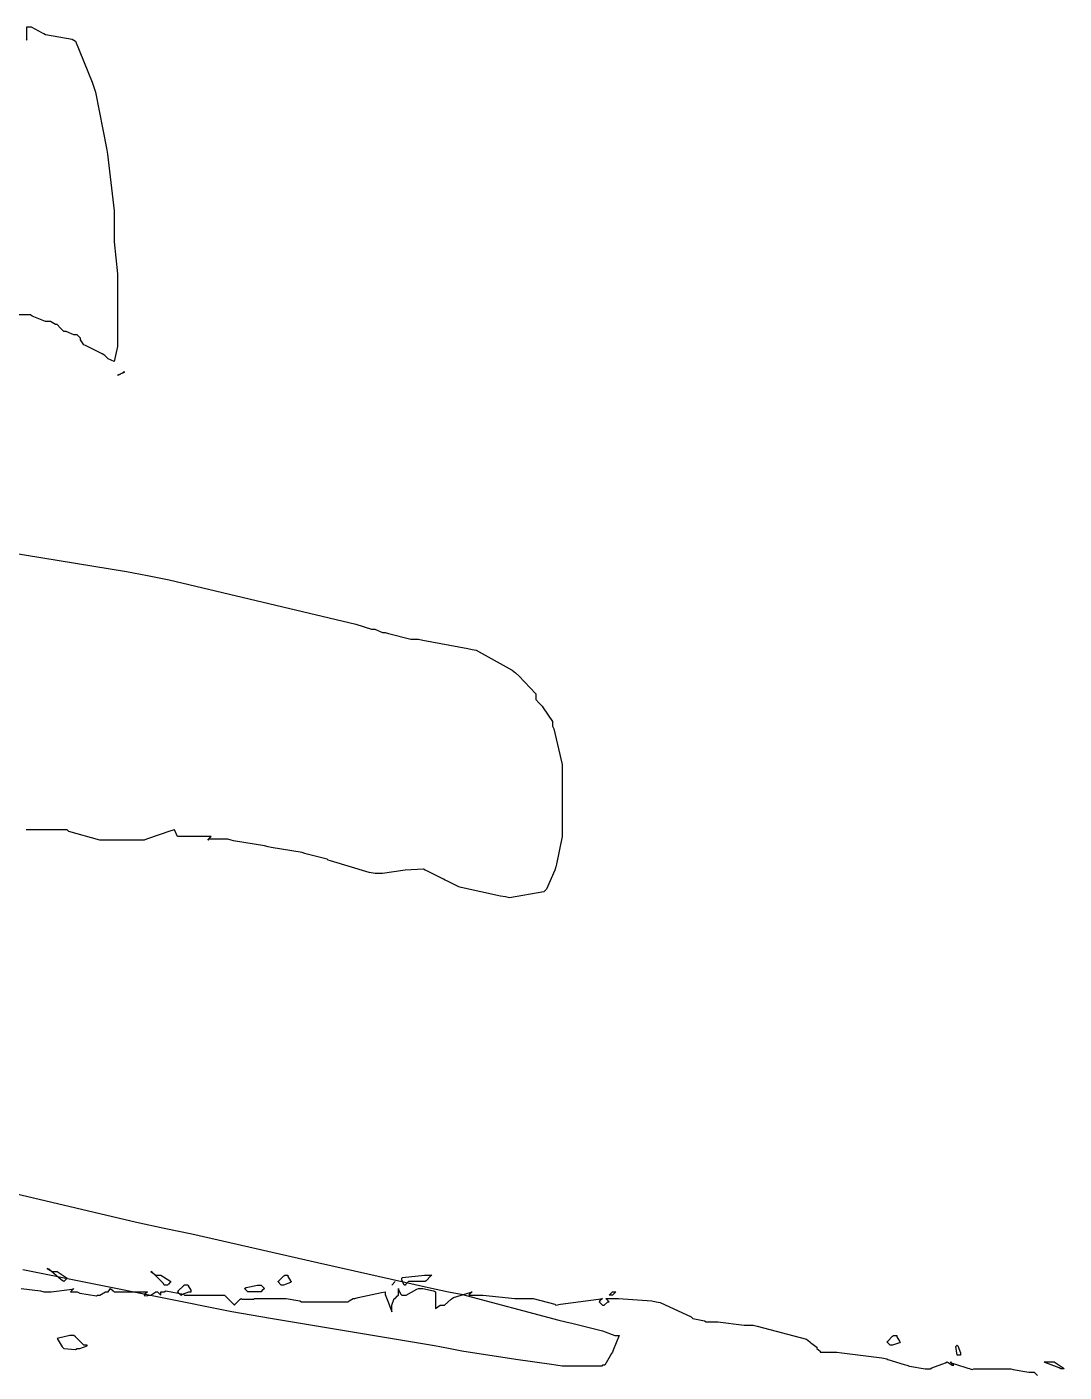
# Model space of a CAD drawing. Extents: x 51 to 306, y 22 to 311.
# Drawn here: x 271.78 to 282.71, y 180.73 to 194.91 of the extents above; entities that cross this region are included whole.
import ezdxf

# ---------------------------------------------------------------- set-up
doc = ezdxf.new("R2010")
doc.units = 0
doc.header["$MEASUREMENT"] = 0

msp = doc.modelspace()

# ---------------------------------------------------------------- linework, layer by layer
at = {"color": 7}
for points in [[(271.77, 194.779), (271.779, 194.769), (271.779, 194.805), (271.779, 194.884), (271.779, 194.91), (271.823, 194.91), (271.938, 194.849), (271.956, 194.84), (271.974, 194.831), (272.256, 194.779), (272.274, 194.769), (272.291, 194.761), (272.467, 194.328), (272.485, 194.274), (272.503, 194.222), (272.617, 193.631), (272.627, 193.569), (272.635, 193.508), (272.697, 192.972), (272.697, 192.793), (272.697, 192.644), (272.733, 192.307), (272.733, 192.194), (272.733, 192.045), (272.733, 191.707), (272.733, 191.594), (272.733, 191.542), (272.697, 191.382), (272.697, 191.382), (272.697, 191.382), (272.635, 191.409), (272.627, 191.418), (272.627, 191.418), (272.6, 191.444), (272.591, 191.452), (272.573, 191.462), (272.397, 191.55), (272.38, 191.558), (272.38, 191.558), (272.344, 191.612), (272.344, 191.629), (272.344, 191.629), (272.317, 191.656), (272.308, 191.665), (272.273, 191.665), (272.194, 191.699), (272.168, 191.699), (272.132, 191.735), (272.098, 191.771), (272.08, 191.771), (272.028, 191.805), (272.028, 191.805), (271.974, 191.805), (271.832, 191.859), (271.815, 191.875), (271.683, 191.875)], [(270.5, 189.548), (272.83, 189.169), (273.05, 189.125), (273.279, 189.081), (275.245, 188.613), (275.413, 188.56), (275.448, 188.56), (275.528, 188.524), (275.555, 188.524), (275.59, 188.516), (275.828, 188.454), (275.908, 188.454), (275.952, 188.445), (276.427, 188.357), (276.472, 188.347), (276.516, 188.339), (276.895, 188.128), (276.931, 188.101), (276.965, 188.067), (277.143, 187.88), (277.143, 187.818), (277.177, 187.784), (277.213, 187.748), (277.221, 187.731), (277.319, 187.587), (277.319, 187.537), (277.336, 187.511), (277.424, 187.135), (277.424, 187.008), (277.424, 186.876), (277.424, 186.578), (277.424, 186.479), (277.424, 186.373), (277.362, 186.082), (277.354, 186.054), (277.344, 186.02), (277.256, 185.818), (277.247, 185.808), (277.23, 185.791), (276.868, 185.729), (276.824, 185.738), (276.771, 185.747), (276.357, 185.835), (276.331, 185.844), (276.313, 185.853), (276.207, 185.906), (276.189, 185.914), (276.171, 185.923), (275.995, 186.012), (275.978, 186.02), (275.96, 186.03), (275.766, 186.02), (275.766, 186.02), (275.766, 186.02), (275.528, 185.984), (275.449, 185.984), (275.387, 185.994), (274.981, 186.118), (274.954, 186.126), (274.945, 186.136), (274.734, 186.188), (274.708, 186.196), (274.68, 186.206), (274.355, 186.259), (274.321, 186.267), (274.285, 186.276), (273.958, 186.329), (273.932, 186.337), (273.896, 186.347), (273.693, 186.347), (273.685, 186.337), (273.685, 186.337), (273.71, 186.364), (273.72, 186.373), (273.649, 186.373), (273.491, 186.373), (273.439, 186.373), (273.421, 186.373), (273.367, 186.373), (273.367, 186.373), (273.333, 186.443), (273.297, 186.435), (273.04, 186.347), (273.014, 186.337), (273.014, 186.337), (272.749, 186.337), (272.661, 186.337), (272.547, 186.337), (272.22, 186.426), (272.204, 186.443), (272.16, 186.443), (272.06, 186.443), (272.028, 186.443), (271.966, 186.443), (271.825, 186.443), (271.779, 186.443), (271.77, 186.443)], [(270.06, 182.985), (272.934, 182.307), (273.226, 182.246), (273.517, 182.184), (274.844, 181.883), (276.013, 181.618), (276.225, 181.574), (276.357, 181.548), (277.388, 181.276), (277.46, 181.258), (277.538, 181.241), (277.847, 181.161), (277.979, 181.115), (278.025, 181.115), (278.025, 181.115), (277.961, 180.957), (277.953, 180.939), (277.943, 180.923), (277.872, 180.799), (277.848, 180.799), (277.839, 180.79), (277.424, 180.79), (277.354, 180.799), (277.309, 180.808), (276.935, 180.861), (276.365, 180.949), (276.225, 180.975), (276.075, 181.003), (274.347, 181.293), (274.144, 181.328), (273.94, 181.364), (271.735, 181.805)], [(271.718, 181.61), (271.92, 181.584), (271.956, 181.574), (272.034, 181.574), (272.256, 181.602), (272.274, 181.61), (272.274, 181.61), (272.247, 181.584), (272.238, 181.574), (272.255, 181.574), (272.295, 181.574), (272.308, 181.574), (272.335, 181.558), (272.511, 181.532), (272.521, 181.54), (272.547, 181.54), (272.606, 181.574), (272.627, 181.574), (272.635, 181.574), (272.661, 181.61), (272.661, 181.61), (272.661, 181.61), (272.688, 181.584), (272.697, 181.574), (272.697, 181.574), (272.733, 181.574), (272.733, 181.574), (272.767, 181.574), (272.838, 181.574), (272.996, 181.574), (273.05, 181.574), (273.05, 181.574), (273.022, 181.55), (273.014, 181.54), (273.022, 181.532), (273.086, 181.539), (273.086, 181.54), (273.086, 181.54), (273.138, 181.574), (273.156, 181.574), (273.156, 181.574), (273.181, 181.55), (273.19, 181.54), (273.19, 181.54), (273.19, 181.566), (273.19, 181.574), (273.226, 181.574), (273.243, 181.584), (273.429, 181.55), (273.439, 181.54), (273.491, 181.54), (273.61, 181.54), (273.649, 181.54), (273.702, 181.54), (273.822, 181.54), (273.862, 181.54), (273.87, 181.532), (273.958, 181.443), (273.968, 181.434), (273.976, 181.443), (274.028, 181.496), (274.038, 181.504), (274.046, 181.496), (274.169, 181.496), (274.179, 181.504), (274.213, 181.504), (274.293, 181.504), (274.321, 181.504), (274.355, 181.504), (274.434, 181.504), (274.461, 181.504), (274.513, 181.504), (274.656, 181.478), (274.673, 181.468), (274.734, 181.468), (274.873, 181.468), (274.92, 181.468), (274.964, 181.468), (275.063, 181.468), (275.096, 181.468), (275.113, 181.468), (275.153, 181.468), (275.167, 181.468), (275.175, 181.478), (275.22, 181.504), (275.237, 181.504), (275.271, 181.514), (275.519, 181.566), (275.555, 181.574), (275.555, 181.545), (275.59, 181.457), (275.626, 181.364), (275.626, 181.364), (275.626, 181.364), (275.626, 181.417), (275.626, 181.434), (275.626, 181.434), (275.65, 181.504), (275.66, 181.504), (275.66, 181.504), (275.686, 181.532), (275.696, 181.54), (275.696, 181.574), (275.696, 181.61), (275.696, 181.594), (275.722, 181.55), (275.732, 181.54), (275.776, 181.54), (275.89, 181.602), (275.908, 181.61), (275.952, 181.61), (276.067, 181.584), (276.085, 181.574), (276.085, 181.398), (276.085, 181.398), (276.137, 181.434), (276.155, 181.434), (276.181, 181.434), (276.251, 181.496), (276.261, 181.504), (276.277, 181.514), (276.454, 181.566), (276.472, 181.574), (276.472, 181.574), (276.445, 181.55), (276.437, 181.54), (276.586, 181.54), (276.923, 181.504), (277.037, 181.504), (277.115, 181.504), (277.344, 181.443), (277.354, 181.434), (277.406, 181.443), (277.804, 181.496), (277.848, 181.504), (277.848, 181.504), (277.821, 181.478), (277.813, 181.468), (277.813, 181.468), (277.848, 181.434), (277.848, 181.434), (277.865, 181.434), (277.905, 181.468), (277.919, 181.468), (277.919, 181.468), (277.883, 181.504), (277.883, 181.504), (278.015, 181.504), (278.368, 181.478), (278.412, 181.468), (278.456, 181.46), (278.783, 181.31), (278.801, 181.292), (278.801, 181.292), (278.923, 181.267), (278.941, 181.258), (279.064, 181.258), (279.342, 181.222), (279.436, 181.222), (279.48, 181.213), (279.999, 181.073), (280.035, 181.045), (280.043, 181.037), (280.106, 180.992), (280.106, 180.975), (280.106, 180.975), (280.142, 180.949), (280.142, 180.939), (280.186, 180.939), (280.285, 180.939), (280.318, 180.939), (280.37, 180.931), (280.793, 180.879), (280.847, 180.869), (280.855, 180.861), (281.03, 180.808), (281.058, 180.799), (281.084, 180.79), (281.249, 180.763), (281.304, 180.763), (281.322, 180.773), (281.463, 180.826), (281.481, 180.835), (281.481, 180.835), (281.535, 180.799), (281.553, 180.799), (281.553, 180.799), (281.525, 180.826), (281.517, 180.835), (281.525, 180.826), (281.745, 180.755), (281.763, 180.763), (281.763, 180.763), (281.842, 180.763), (281.869, 180.763), (281.869, 180.763), (282.08, 180.763), (282.152, 180.763), (282.178, 180.755), (282.344, 180.728), (282.399, 180.728), (282.399, 180.728), (282.435, 180.692)]]:
    msp.add_lwpolyline(points, dxfattribs=at)
for points in [[(272.803, 191.276), (272.803, 191.268), (272.737, 191.237), (272.733, 191.242), (272.749, 191.242), (272.794, 191.268), (272.803, 191.276)], [(271.992, 181.821), (271.992, 181.821), (272.044, 181.787), (272.062, 181.787), (272.096, 181.787), (272.194, 181.726), (272.204, 181.717), (272.168, 181.681), (272.141, 181.699), (272.008, 181.813), (271.992, 181.821)], [(273.086, 181.787), (273.086, 181.787), (273.138, 181.751), (273.156, 181.751), (273.19, 181.751), (273.287, 181.69), (273.297, 181.681), (273.297, 181.681), (273.27, 181.654), (273.262, 181.645), (273.226, 181.645), (273.217, 181.663), (273.102, 181.778), (273.086, 181.787)], [(274.461, 181.645), (274.461, 181.645), (274.425, 181.681), (274.425, 181.681), (274.434, 181.69), (274.487, 181.743), (274.497, 181.751), (274.531, 181.751), (274.531, 181.734), (274.557, 181.69), (274.567, 181.681), (274.557, 181.672), (274.484, 181.645), (274.461, 181.645)], [(275.66, 181.681), (275.626, 181.645), (275.626, 181.645), (275.66, 181.681), (275.66, 181.681)], [(275.732, 181.717), (275.74, 181.726), (275.971, 181.751), (276.049, 181.751), (276.039, 181.743), (275.987, 181.69), (275.978, 181.681), (275.934, 181.681), (275.835, 181.681), (275.802, 181.681), (275.802, 181.681), (275.775, 181.654), (275.766, 181.645), (275.757, 181.645), (275.732, 181.699), (275.732, 181.717)], [(273.509, 181.574), (273.509, 181.592), (273.481, 181.636), (273.473, 181.645), (273.439, 181.645), (273.429, 181.636), (273.375, 181.584), (273.367, 181.574), (273.367, 181.574), (273.403, 181.54), (273.403, 181.54), (273.419, 181.55), (273.485, 181.574), (273.509, 181.574)], [(274.249, 181.645), (274.249, 181.645), (274.285, 181.61), (274.285, 181.61), (274.285, 181.61), (274.257, 181.584), (274.249, 181.574), (274.213, 181.574), (274.134, 181.574), (274.108, 181.574), (274.108, 181.574), (274.072, 181.61), (274.072, 181.61), (274.09, 181.62), (274.209, 181.645), (274.249, 181.645)], [(277.989, 181.574), (277.989, 181.574), (277.989, 181.574), (277.989, 181.574), (277.989, 181.574), (277.953, 181.54), (277.953, 181.54), (277.919, 181.54), (277.953, 181.574), (277.989, 181.574)], [(272.274, 181.115), (272.23, 181.115), (272.098, 181.081), (272.098, 181.081), (272.098, 181.081), (272.15, 180.993), (272.168, 180.975), (272.168, 180.975), (272.291, 180.967), (272.308, 180.975), (272.335, 180.975), (272.415, 181.003), (272.415, 181.011), (272.379, 181.011), (272.291, 181.099), (272.274, 181.115)], [(280.881, 181.011), (280.881, 181.011), (280.847, 181.045), (280.847, 181.045), (280.855, 181.055), (280.907, 181.107), (280.917, 181.115), (280.952, 181.115), (280.952, 181.099), (280.978, 181.055), (280.988, 181.045), (280.978, 181.037), (280.905, 181.011), (280.881, 181.011)], [(281.623, 180.905), (281.587, 180.905), (281.587, 180.905), (281.573, 180.998), (281.587, 181.011), (281.595, 181.003), (281.623, 180.929), (281.623, 180.905)], [(282.505, 180.835), (282.505, 180.835), (282.557, 180.835), (282.575, 180.835), (282.61, 180.835), (282.706, 180.773), (282.715, 180.763), (282.681, 180.763), (282.663, 180.773), (282.521, 180.826), (282.505, 180.835)]]:
    msp.add_lwpolyline(points, close=True, dxfattribs=at)

doc.saveas('drawing.dxf')
